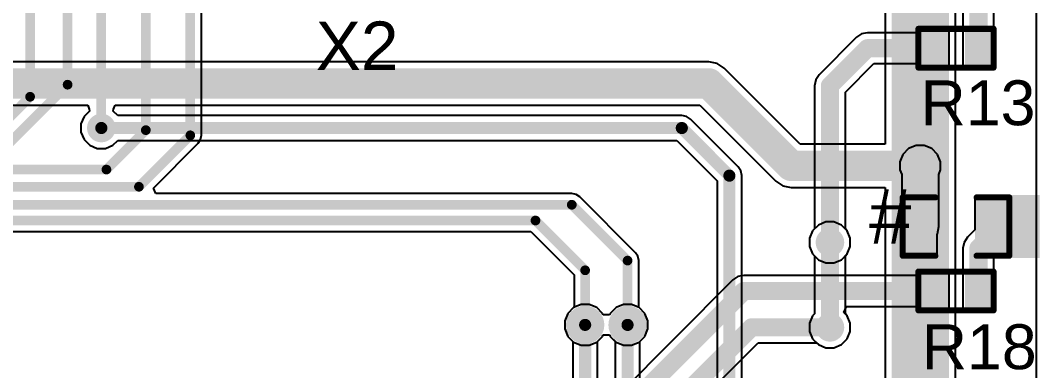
# Model space of a CAD drawing. Header units: millimetres. Extents: x -4.8 to 36.7, y -5.2 to 57.6.
# Drawn here: x 14.68 to 36.04, y 30.74 to 38.07 of the extents above; entities that cross this region are included whole.
import ezdxf

# ---------------------------------------------------------------- set-up
doc = ezdxf.new("R2010")
doc.units = ezdxf.units.MM
for name, color, linetype in [('BottomLayer', 5, 'Continuous'), ('BottomSolder', 6, 'Continuous'), ('TopLayer', 1, 'Continuous'), ('TopOverlay', 2, 'Continuous'), ('TopPaste', 8, 'Continuous'), ('TopSolder', 216, 'Continuous'), ('ViaHoleLayer', 16, 'Continuous')]:
    doc.layers.add(name, color=color, linetype=linetype)
doc.styles.add('Arial', font='', dxfattribs={"height": 0.2})
doc.styles.get('Arial').set_extended_font_data('Arial')

# ---------------------------------------------------------------- blocks, each defined once
blk = doc.blocks.new('R___0402_18')
at = {"layer": 'TopLayer'}
for points in [[(-0.699, -0.318), (-0.699, 0.318), (-0.241, 0.318), (-0.241, -0.318)], [(0.241, -0.318), (0.241, 0.318), (0.699, 0.318), (0.699, -0.318)]]:
    blk.add_hatch(color=1, dxfattribs=at).paths.add_polyline_path(points)
at = {"layer": 'TopPaste'}
for points in [[(-0.699, -0.318), (-0.699, 0.318), (-0.241, 0.318), (-0.241, -0.318)], [(0.241, -0.318), (0.241, 0.318), (0.699, 0.318), (0.699, -0.318)]]:
    blk.add_hatch(color=8, dxfattribs=at).paths.add_polyline_path(points)
at = {"layer": 'TopSolder'}
for points in [[(-0.754, -0.373), (-0.754, 0.373), (-0.186, 0.373), (-0.186, -0.373)], [(0.186, -0.373), (0.186, 0.373), (0.754, 0.373), (0.754, -0.373)]]:
    blk.add_hatch(color=216, dxfattribs=at).paths.add_polyline_path(points)
at = {"layer": 'TopOverlay'}
for points, const_width in [([(-0.787, -0.406), (-0.787, 0.406)], 0.127), ([(-0.787, 0.406), (0.787, 0.406)], 0.127), ([(0.787, -0.406), (0.787, 0.406)], 0.127), ([(-0.787, -0.406), (0.787, -0.406)], 0.127), ([(-0.813, -0.432), (0.813, -0.432)], 0.00323)]:
    blk.add_lwpolyline(points, dxfattribs=dict(at, const_width=const_width))
for points, const_width in [([(-0.819, 0.406, 1), (-0.756, 0.406, 1)], 0.0635), ([(-0.819, 0.406, 1), (-0.756, 0.406, 1)], 0.0635), ([(0.756, 0.406, 1), (0.819, 0.406, 1)], 0.0635), ([(0.756, 0.406, 1), (0.819, 0.406, 1)], 0.0635), ([(-0.819, -0.406, 1), (-0.756, -0.406, 1)], 0.0635), ([(-0.819, -0.406, 1), (-0.756, -0.406, 1)], 0.0635), ([(0.756, -0.406, 1), (0.819, -0.406, 1)], 0.0635), ([(0.756, -0.406, 1), (0.819, -0.406, 1)], 0.0635), ([(-0.814, -0.432, 1), (-0.812, -0.432, 1)], 0.00161), ([(0.812, -0.432, 1), (0.814, -0.432, 1)], 0.00161)]:
    blk.add_lwpolyline(points, format="xyb", close=True, dxfattribs=dict(at, const_width=const_width))
blk = doc.blocks.new('LED_0603_23')
at = {"layer": 'TopLayer'}
for points in [[(-1, 0.5), (-0.5, 0.5), (-0.5, -0.5), (-1, -0.5)], [(0.5, 0.5), (1, 0.5), (1, -0.5), (0.5, -0.5)]]:
    blk.add_hatch(color=1, dxfattribs=at).paths.add_polyline_path(points)
at = {"layer": 'TopOverlay'}
blk.add_hatch(color=2, dxfattribs=at).paths.add_polyline_path([(1.118, -0.66), (1.753, -0.66), (1.753, 0.66), (1.118, 0.66)])
at = {"layer": 'TopPaste'}
for points in [[(-1, 0.5), (-0.5, 0.5), (-0.5, -0.5), (-1, -0.5)], [(0.5, 0.5), (1, 0.5), (1, -0.5), (0.5, -0.5)]]:
    blk.add_hatch(color=8, dxfattribs=at).paths.add_polyline_path(points)
at = {"layer": 'TopSolder'}
for points in [[(-1.102, 0.602), (-0.398, 0.602), (-0.398, -0.602), (-1.102, -0.602)], [(0.398, 0.602), (1.102, 0.602), (1.102, -0.602), (0.398, -0.602)]]:
    blk.add_hatch(color=216, dxfattribs=at).paths.add_polyline_path(points)
at = {"layer": 'TopOverlay', "const_width": 0.127}
for points in [[(-1.118, 0.61), (-0.432, 0.61)], [(-1.118, -0.61), (-1.118, 0.61)], [(0.432, 0.61), (1.118, 0.61)], [(1.118, -0.61), (1.118, 0.61)], [(-1.118, -0.61), (-0.432, -0.61)], [(0.432, -0.61), (1.118, -0.61)]]:
    blk.add_lwpolyline(points, dxfattribs=at)
at = {"layer": 'TopOverlay', "const_width": 0.0635}
for points in [[(-1.149, 0.61, 1), (-1.086, 0.61, 1)], [(-1.149, 0.61, 1), (-1.086, 0.61, 1)], [(-0.464, 0.61, 1), (-0.4, 0.61, 1)], [(0.4, 0.61, 1), (0.464, 0.61, 1)], [(1.086, 0.61, 1), (1.149, 0.61, 1)], [(1.086, 0.61, 1), (1.149, 0.61, 1)], [(-1.149, -0.61, 1), (-1.086, -0.61, 1)], [(-1.149, -0.61, 1), (-1.086, -0.61, 1)], [(-0.464, -0.61, 1), (-0.4, -0.61, 1)], [(0.4, -0.61, 1), (0.464, -0.61, 1)], [(1.086, -0.61, 1), (1.149, -0.61, 1)], [(1.086, -0.61, 1), (1.149, -0.61, 1)]]:
    blk.add_lwpolyline(points, format="xyb", close=True, dxfattribs=at)
blk = doc.blocks.new('R___0402_59')
at = {"layer": 'TopLayer'}
for points in [[(-0.699, -0.318), (-0.699, 0.318), (-0.241, 0.318), (-0.241, -0.318)], [(0.241, -0.318), (0.241, 0.318), (0.699, 0.318), (0.699, -0.318)]]:
    blk.add_hatch(color=1, dxfattribs=at).paths.add_polyline_path(points)
at = {"layer": 'TopPaste'}
for points in [[(-0.699, -0.318), (-0.699, 0.318), (-0.241, 0.318), (-0.241, -0.318)], [(0.241, -0.318), (0.241, 0.318), (0.699, 0.318), (0.699, -0.318)]]:
    blk.add_hatch(color=8, dxfattribs=at).paths.add_polyline_path(points)
at = {"layer": 'TopSolder'}
for points in [[(-0.754, -0.373), (-0.754, 0.373), (-0.186, 0.373), (-0.186, -0.373)], [(0.186, -0.373), (0.186, 0.373), (0.754, 0.373), (0.754, -0.373)]]:
    blk.add_hatch(color=216, dxfattribs=at).paths.add_polyline_path(points)
at = {"layer": 'TopOverlay'}
for points, const_width in [([(-0.787, -0.406), (-0.787, 0.406)], 0.127), ([(-0.787, 0.406), (0.787, 0.406)], 0.127), ([(0.787, -0.406), (0.787, 0.406)], 0.127), ([(-0.787, -0.406), (0.787, -0.406)], 0.127), ([(-0.813, -0.432), (0.813, -0.432)], 0.00323)]:
    blk.add_lwpolyline(points, dxfattribs=dict(at, const_width=const_width))
for points, const_width in [([(-0.819, 0.406, 1), (-0.756, 0.406, 1)], 0.0635), ([(-0.819, 0.406, 1), (-0.756, 0.406, 1)], 0.0635), ([(0.756, 0.406, 1), (0.819, 0.406, 1)], 0.0635), ([(0.756, 0.406, 1), (0.819, 0.406, 1)], 0.0635), ([(-0.819, -0.406, 1), (-0.756, -0.406, 1)], 0.0635), ([(-0.819, -0.406, 1), (-0.756, -0.406, 1)], 0.0635), ([(0.756, -0.406, 1), (0.819, -0.406, 1)], 0.0635), ([(0.756, -0.406, 1), (0.819, -0.406, 1)], 0.0635), ([(-0.814, -0.432, 1), (-0.812, -0.432, 1)], 0.00161), ([(0.812, -0.432, 1), (0.814, -0.432, 1)], 0.00161)]:
    blk.add_lwpolyline(points, format="xyb", close=True, dxfattribs=dict(at, const_width=const_width))

msp = doc.modelspace()

# ---------------------------------------------------------------- hatches: boundary and pattern name
at = {"layer": 'BottomLayer'}
msp.add_hatch(color=5, dxfattribs=at).paths.add_polyline_path([(34.14, 7.925), (34.14, 40.644), (32.944, 40.644), (32.944, 7.925)])
h = msp.add_hatch(color=5, dxfattribs=at)
edge = h.paths.add_edge_path()
edge.add_arc((16.377, 35.82), 0.3, 0, 360)
h = msp.add_hatch(color=5, dxfattribs=at)
edge = h.paths.add_edge_path()
edge.add_arc((33.54, 35.027), 0.3, 0, 360)
h = msp.add_hatch(color=5, dxfattribs=at)
edge = h.paths.add_edge_path()
edge.add_arc((31.648, 33.426), 0.3, 0, 360)
h = msp.add_hatch(color=5, dxfattribs=at)
edge = h.paths.add_edge_path()
edge.add_arc((26.518, 31.699), 0.3, 0, 360)
h = msp.add_hatch(color=5, dxfattribs=at)
edge = h.paths.add_edge_path()
edge.add_arc((27.407, 31.699), 0.3, 0, 360)
h = msp.add_hatch(color=5, dxfattribs=at)
edge = h.paths.add_edge_path()
edge.add_arc((31.648, 31.648), 0.3, 0, 360)
at = {"layer": 'BottomSolder'}
h = msp.add_hatch(color=6, dxfattribs=at)
edge = h.paths.add_edge_path()
edge.add_arc((26.518, 31.699), 0.402, 0, 360)
h = msp.add_hatch(color=6, dxfattribs=at)
edge = h.paths.add_edge_path()
edge.add_arc((27.407, 31.699), 0.402, 0, 360)
at = {"layer": 'TopLayer'}
h = msp.add_hatch(color=1, dxfattribs=at)
edge = h.paths.add_edge_path()
edge.add_arc((16.377, 35.82), 0.3, 0, 360)
h = msp.add_hatch(color=1, dxfattribs=at)
edge = h.paths.add_edge_path()
edge.add_arc((33.54, 35.027), 0.3, 0, 360)
h = msp.add_hatch(color=1, dxfattribs=at)
edge = h.paths.add_edge_path()
edge.add_arc((31.648, 33.426), 0.3, 0, 360)
h = msp.add_hatch(color=1, dxfattribs=at)
edge = h.paths.add_edge_path()
edge.add_arc((26.518, 31.699), 0.3, 0, 360)
h = msp.add_hatch(color=1, dxfattribs=at)
edge = h.paths.add_edge_path()
edge.add_arc((27.407, 31.699), 0.3, 0, 360)
h = msp.add_hatch(color=1, dxfattribs=at)
edge = h.paths.add_edge_path()
edge.add_arc((31.648, 31.648), 0.3, 0, 360)
at = {"layer": 'TopSolder'}
h = msp.add_hatch(color=216, dxfattribs=at)
edge = h.paths.add_edge_path()
edge.add_arc((26.518, 31.699), 0.402, 0, 360)
h = msp.add_hatch(color=216, dxfattribs=at)
edge = h.paths.add_edge_path()
edge.add_arc((27.407, 31.699), 0.402, 0, 360)
at = {"layer": 'ViaHoleLayer'}
h = msp.add_hatch(color=16, dxfattribs=at)
edge = h.paths.add_edge_path()
edge.add_arc((16.377, 35.82), 0.15, 0, 360)
h = msp.add_hatch(color=16, dxfattribs=at)
edge = h.paths.add_edge_path()
edge.add_arc((33.54, 35.027), 0.15, 0, 360)
h = msp.add_hatch(color=16, dxfattribs=at)
edge = h.paths.add_edge_path()
edge.add_arc((31.648, 33.426), 0.15, 0, 360)
h = msp.add_hatch(color=16, dxfattribs=at)
edge = h.paths.add_edge_path()
edge.add_arc((26.518, 31.699), 0.15, 0, 360)
h = msp.add_hatch(color=16, dxfattribs=at)
edge = h.paths.add_edge_path()
edge.add_arc((27.407, 31.699), 0.15, 0, 360)
h = msp.add_hatch(color=16, dxfattribs=at)
edge = h.paths.add_edge_path()
edge.add_arc((31.648, 31.648), 0.15, 0, 360)

# ---------------------------------------------------------------- linework, layer by layer
at = {"layer": 'BottomLayer'}
for p, q in [((35.97, 43.053), (35.97, 9.18)), ((34.278, 7.925), (34.278, 40.644)), ((32.806, 39.843), (32.806, 35.48)), ((29.108, 37.207), (12.387, 37.207)), ((29.282, 37.173), (29.108, 37.207)), ((29.429, 37.074), (29.282, 37.173)), ((31.023, 35.48), (29.429, 37.074)), ((11.934, 36.301), (16.091, 36.301)), ((16.127, 36.174), (16.015, 36.062)), ((16.091, 36.301), (16.124, 36.213)), ((16.124, 36.213), (16.127, 36.174)), ((16.627, 36.174), (16.631, 36.213)), ((16.722, 36.079), (16.627, 36.174)), ((16.631, 36.213), (16.664, 36.301)), ((16.664, 36.301), (28.921, 36.301)), ((28.921, 36.301), (30.515, 34.706)), ((16.015, 36.062), (15.95, 35.905)), ((15.95, 35.905), (15.95, 35.735)), ((28.544, 36.079), (16.722, 36.079)), ((28.643, 36.059), (28.544, 36.079)), ((28.727, 36.003), (28.643, 36.059)), ((29.723, 35.007), (28.727, 36.003)), ((15.95, 35.735), (16.015, 35.578)), ((16.015, 35.578), (16.135, 35.458)), ((16.619, 35.458), (16.722, 35.561)), ((16.722, 35.561), (28.437, 35.561)), ((28.437, 35.561), (29.281, 34.716)), ((32.806, 35.48), (31.023, 35.48)), ((16.135, 35.458), (16.292, 35.393)), ((16.292, 35.393), (16.462, 35.393)), ((16.462, 35.393), (16.619, 35.458)), ((29.779, 34.923), (29.723, 35.007)), ((29.799, 34.823), (29.779, 34.923)), ((29.799, 21.717), (29.799, 34.823)), ((29.281, 34.716), (29.281, 21.824)), ((30.515, 34.706), (30.662, 34.608)), ((30.662, 34.608), (30.836, 34.573)), ((30.836, 34.573), (30.836, 34.573)), ((30.836, 34.573), (32.806, 34.573)), ((32.806, 34.573), (32.806, 20.316)), ((31.407, 33.788), (31.286, 33.668)), ((31.563, 33.853), (31.407, 33.788)), ((31.733, 33.853), (31.563, 33.853)), ((31.89, 33.788), (31.733, 33.853)), ((32.01, 33.668), (31.89, 33.788)), ((31.286, 33.668), (31.221, 33.511)), ((32.075, 33.511), (32.01, 33.668)), ((31.221, 33.511), (31.221, 33.341)), ((31.221, 33.341), (31.286, 33.185)), ((32.01, 33.185), (32.075, 33.341)), ((32.075, 33.341), (32.075, 33.511)), ((31.286, 33.185), (31.325, 33.146)), ((31.325, 33.146), (31.325, 31.929)), ((31.972, 33.146), (32.01, 33.185)), ((31.972, 31.929), (31.972, 33.146)), ((26.276, 32.061), (26.156, 31.941)), ((26.433, 32.126), (26.276, 32.061)), ((26.603, 32.126), (26.433, 32.126)), ((26.759, 32.061), (26.603, 32.126)), ((26.88, 31.941), (26.759, 32.061)), ((27.165, 32.061), (27.045, 31.941)), ((27.322, 32.126), (27.165, 32.061)), ((27.492, 32.126), (27.322, 32.126)), ((27.648, 32.061), (27.492, 32.126)), ((27.769, 31.941), (27.648, 32.061)), ((26.156, 31.941), (26.091, 31.784)), ((26.893, 31.908), (26.88, 31.941)), ((27.031, 31.908), (26.893, 31.908)), ((27.045, 31.941), (27.031, 31.908)), ((27.834, 31.784), (27.769, 31.941)), ((31.286, 31.89), (31.221, 31.733)), ((31.325, 31.929), (31.286, 31.89)), ((32.01, 31.89), (31.972, 31.929)), ((32.075, 31.733), (32.01, 31.89)), ((26.091, 31.784), (26.091, 31.614)), ((27.834, 31.614), (27.834, 31.784)), ((31.221, 31.733), (31.221, 31.563)), ((32.075, 31.563), (32.075, 31.733)), ((26.091, 31.614), (26.156, 31.457)), ((26.156, 31.457), (26.259, 31.354)), ((26.777, 31.354), (26.88, 31.457)), ((26.88, 31.457), (26.893, 31.491)), ((26.893, 31.491), (27.031, 31.491)), ((27.031, 31.491), (27.045, 31.457)), ((27.045, 31.457), (27.148, 31.354)), ((27.666, 31.354), (27.769, 31.457)), ((27.769, 31.457), (27.834, 31.614)), ((31.221, 31.563), (31.286, 31.407)), ((31.286, 31.407), (31.407, 31.286)), ((31.89, 31.286), (32.01, 31.407)), ((32.01, 31.407), (32.075, 31.563)), ((26.259, 31.354), (26.259, 25.155)), ((26.777, 25.155), (26.777, 31.354)), ((27.148, 31.354), (27.148, 24.427)), ((27.666, 24.32), (27.666, 31.354)), ((31.407, 31.286), (31.563, 31.221)), ((31.563, 31.221), (31.733, 31.221)), ((31.733, 31.221), (31.89, 31.286))]:
    msp.add_line(p, q, dxfattribs=at)
for points, const_width in [([(11.934, 36.754), (29.108, 36.754)], 0.635), ([(29.108, 36.754), (30.836, 35.027)], 0.635), ([(16.377, 35.82), (28.544, 35.82)], 0.254), ([(28.544, 35.82), (29.54, 34.823)], 0.254), ([(30.836, 35.027), (33.54, 35.027)], 0.635), ([(29.54, 21.717), (29.54, 34.823)], 0.254), ([(31.648, 31.648), (31.648, 33.426)], 0.381), ([(26.518, 24.81), (26.518, 31.699)], 0.254), ([(27.407, 24.32), (27.407, 31.699)], 0.254)]:
    msp.add_lwpolyline(points, dxfattribs=dict(at, const_width=const_width))
for points, const_width in [([(28.95, 36.754, 1), (29.267, 36.754, 1)], 0.318), ([(28.95, 36.754, 1), (29.267, 36.754, 1)], 0.318), ([(16.314, 35.82, 1), (16.441, 35.82, 1)], 0.127), ([(28.48, 35.82, 1), (28.607, 35.82, 1)], 0.127), ([(28.48, 35.82, 1), (28.607, 35.82, 1)], 0.127), ([(30.677, 35.027, 1), (30.994, 35.027, 1)], 0.318), ([(30.677, 35.027, 1), (30.994, 35.027, 1)], 0.318), ([(33.381, 35.027, 1), (33.699, 35.027, 1)], 0.318), ([(29.477, 34.823, 1), (29.604, 34.823, 1)], 0.127), ([(29.477, 34.823, 1), (29.604, 34.823, 1)], 0.127), ([(31.553, 33.426, 1), (31.744, 33.426, 1)], 0.191), ([(31.553, 31.648, 1), (31.744, 31.648, 1)], 0.191), ([(26.454, 31.699, 1), (26.581, 31.699, 1)], 0.127), ([(27.343, 31.699, 1), (27.47, 31.699, 1)], 0.127)]:
    msp.add_lwpolyline(points, format="xyb", close=True, dxfattribs=dict(at, const_width=const_width))
at = {"layer": 'TopLayer'}
for p, q in [((35.97, 43.053), (35.97, 9.18)), ((18.475, 35.667), (18.475, 42.205)), ((34.436, 38.459), (34.436, 37.909)), ((35.084, 37.909), (35.084, 38.235)), ((32.436, 37.814), (32.312, 37.789)), ((33.49, 37.814), (32.436, 37.814)), ((34.15, 37.909), (33.49, 37.909)), ((33.49, 37.909), (33.49, 37.814)), ((34.15, 37.071), (34.15, 37.909)), ((34.436, 37.909), (34.43, 37.909)), ((34.43, 37.909), (34.43, 37.071)), ((35.09, 37.909), (35.084, 37.909)), ((35.09, 37.071), (35.09, 37.909)), ((32.207, 37.719), (31.419, 36.932)), ((32.312, 37.789), (32.207, 37.719)), ((31.972, 36.569), (32.57, 37.167)), ((32.57, 37.167), (33.49, 37.167)), ((33.49, 37.167), (33.49, 37.071)), ((33.49, 37.071), (34.15, 37.071)), ((34.43, 37.071), (35.09, 37.071)), ((31.349, 36.827), (31.325, 36.703)), ((31.419, 36.932), (31.349, 36.827)), ((31.325, 36.703), (31.325, 33.707)), ((31.972, 33.707), (31.972, 36.569)), ((17.469, 34.564), (18.407, 35.502)), ((18.407, 35.502), (18.458, 35.578)), ((18.458, 35.578), (18.475, 35.667)), ((33.178, 35.268), (33.113, 35.112)), ((33.298, 35.389), (33.178, 35.268)), ((33.455, 35.454), (33.298, 35.389)), ((33.625, 35.454), (33.455, 35.454)), ((33.782, 35.389), (33.625, 35.454)), ((33.902, 35.268), (33.782, 35.389)), ((33.967, 35.112), (33.902, 35.268)), ((33.113, 35.112), (33.113, 34.942)), ((33.967, 34.942), (33.967, 35.112)), ((33.113, 34.942), (33.152, 34.849)), ((33.152, 34.849), (33.152, 33.757)), ((33.928, 34.849), (33.967, 34.942)), ((33.928, 33.757), (33.928, 34.849)), ((17.518, 34.447), (17.469, 34.564)), ((26.238, 34.447), (17.518, 34.447)), ((26.327, 34.429), (26.238, 34.447)), ((26.403, 34.379), (26.327, 34.429)), ((27.571, 33.21), (26.403, 34.379)), ((35.392, 34.358), (34.688, 34.358)), ((34.688, 34.358), (34.688, 33.689)), ((35.392, 33.155), (35.392, 34.358)), ((33.152, 33.757), (33.181, 33.608)), ((33.899, 33.608), (33.928, 33.757)), ((5.131, 33.651), (25.38, 33.651)), ((25.38, 33.651), (26.285, 32.746)), ((31.286, 33.668), (31.221, 33.511)), ((31.325, 33.707), (31.286, 33.668)), ((32.01, 33.668), (31.972, 33.707)), ((32.075, 33.511), (32.01, 33.668)), ((33.181, 33.608), (33.188, 33.597)), ((33.188, 33.597), (33.188, 33.155)), ((33.892, 33.597), (33.899, 33.608)), ((33.892, 33.155), (33.892, 33.597)), ((34.688, 33.689), (34.531, 33.532)), ((31.221, 33.511), (31.221, 33.341)), ((31.221, 33.341), (31.286, 33.185)), ((32.01, 33.185), (32.075, 33.341)), ((32.075, 33.341), (32.075, 33.511)), ((34.461, 33.427), (34.436, 33.303)), ((34.531, 33.532), (34.461, 33.427)), ((27.622, 33.135), (27.571, 33.21)), ((27.64, 33.045), (27.622, 33.135)), ((31.286, 33.185), (31.407, 33.064)), ((31.89, 33.064), (32.01, 33.185)), ((33.188, 33.155), (33.892, 33.155)), ((34.436, 33.303), (34.436, 32.83)), ((35.084, 32.83), (35.084, 33.155)), ((35.084, 33.155), (35.392, 33.155)), ((27.64, 32.065), (27.64, 33.045)), ((31.407, 33.064), (31.563, 32.999)), ((31.563, 32.999), (31.733, 32.999)), ((31.733, 32.999), (31.89, 33.064)), ((26.285, 32.746), (26.285, 32.065)), ((29.721, 32.709), (29.616, 32.639)), ((29.845, 32.734), (29.721, 32.709)), ((33.49, 32.734), (29.845, 32.734)), ((34.15, 32.83), (33.49, 32.83)), ((33.49, 32.83), (33.49, 32.734)), ((34.15, 31.991), (34.15, 32.83)), ((34.436, 32.83), (34.43, 32.83)), ((34.43, 32.83), (34.43, 31.991)), ((35.09, 32.83), (35.084, 32.83)), ((35.09, 31.991), (35.09, 32.83)), ((29.616, 32.639), (26.296, 29.319)), ((26.276, 32.061), (26.156, 31.941)), ((26.285, 32.065), (26.276, 32.061)), ((27.648, 32.061), (27.64, 32.065)), ((27.769, 31.941), (27.648, 32.061)), ((31.941, 31.96), (31.994, 32.087)), ((31.994, 32.087), (33.49, 32.087)), ((33.49, 32.087), (33.49, 31.991)), ((26.156, 31.941), (26.091, 31.784)), ((27.834, 31.784), (27.769, 31.941)), ((32.01, 31.89), (31.941, 31.96)), ((32.075, 31.733), (32.01, 31.89)), ((33.49, 31.991), (34.15, 31.991)), ((34.43, 31.991), (35.09, 31.991)), ((26.091, 31.784), (26.091, 31.614)), ((27.834, 31.614), (27.834, 31.784)), ((32.075, 31.563), (32.075, 31.733)), ((26.091, 31.614), (26.156, 31.457)), ((26.156, 31.457), (26.276, 31.337)), ((26.759, 31.337), (26.88, 31.457)), ((26.88, 31.457), (26.893, 31.491)), ((26.893, 31.491), (27.031, 31.491)), ((27.031, 31.491), (27.045, 31.457)), ((27.045, 31.457), (27.165, 31.337)), ((27.648, 31.337), (27.769, 31.457)), ((27.769, 31.457), (27.834, 31.614)), ((31.89, 31.286), (32.01, 31.407)), ((32.01, 31.407), (32.075, 31.563)), ((26.276, 31.337), (26.433, 31.272)), ((26.433, 31.272), (26.603, 31.272)), ((26.603, 31.272), (26.759, 31.337)), ((26.934, 28.116), (30.143, 31.325)), ((27.165, 31.337), (27.322, 31.272)), ((27.322, 31.272), (27.492, 31.272)), ((27.492, 31.272), (27.648, 31.337)), ((30.143, 31.325), (31.368, 31.325)), ((31.368, 31.325), (31.407, 31.286)), ((31.407, 31.286), (31.563, 31.221)), ((31.563, 31.221), (31.733, 31.221)), ((31.733, 31.221), (31.89, 31.286))]:
    msp.add_line(p, q, dxfattribs=at)
for points, const_width in [([(14.884, 36.474), (14.884, 43.51)], 0.203), ([(15.67, 36.727), (15.67, 43.29)], 0.203), ([(16.377, 35.82), (16.377, 42.57)], 0.203), ([(17.31, 35.776), (17.31, 42.57)], 0.203), ([(18.242, 35.667), (18.242, 42.57)], 0.203), ([(34.76, 37.49), (34.76, 38.459)], 0.381), ([(31.648, 36.703), (32.436, 37.49)], 0.381), ([(32.436, 37.49), (33.82, 37.49)], 0.381), ([(14.275, 35.331), (15.67, 36.727)], 0.203), ([(31.648, 33.426), (31.648, 36.703)], 0.381), ([(14.122, 35.712), (14.884, 36.474)], 0.203), ([(16.485, 34.95), (17.31, 35.776)], 0.203), ([(17.166, 34.59), (18.242, 35.667)], 0.203), ([(33.54, 33.757), (33.54, 35.027)], 0.508), ([(7.442, 34.95), (16.485, 34.95)], 0.203), ([(6.812, 34.59), (17.166, 34.59)], 0.203), ([(5.37, 34.214), (26.238, 34.214)], 0.203), ([(26.238, 34.214), (27.407, 33.045)], 0.203), ([(5.131, 33.884), (25.476, 33.884)], 0.203), ([(25.476, 33.884), (26.518, 32.842)], 0.203), ([(34.76, 33.303), (35.04, 33.583)], 0.381), ([(34.76, 32.334), (34.76, 33.303)], 0.381), ([(27.407, 31.699), (27.407, 33.045)], 0.203), ([(26.518, 31.699), (26.518, 32.842)], 0.203), ([(26.43, 28.995), (29.845, 32.41)], 0.381), ([(29.845, 32.41), (33.82, 32.41)], 0.381), ([(26.705, 28.345), (30.009, 31.648)], 0.381), ([(30.009, 31.648), (31.648, 31.648)], 0.381)]:
    msp.add_lwpolyline(points, dxfattribs=dict(at, const_width=const_width))
for points, const_width in [([(32.341, 37.49, 1), (32.531, 37.49, 1)], 0.191), ([(32.341, 37.49, 1), (32.531, 37.49, 1)], 0.191), ([(33.725, 37.49, 1), (33.915, 37.49, 1)], 0.191), ([(34.665, 37.49, 1), (34.855, 37.49, 1)], 0.191), ([(15.62, 36.727, 1), (15.721, 36.727, 1)], 0.102), ([(15.62, 36.727, 1), (15.721, 36.727, 1)], 0.102), ([(31.553, 36.703, 1), (31.744, 36.703, 1)], 0.191), ([(31.553, 36.703, 1), (31.744, 36.703, 1)], 0.191), ([(14.834, 36.474, 1), (14.935, 36.474, 1)], 0.102), ([(14.834, 36.474, 1), (14.935, 36.474, 1)], 0.102), ([(16.326, 35.82, 1), (16.428, 35.82, 1)], 0.102), ([(17.259, 35.776, 1), (17.361, 35.776, 1)], 0.102), ([(17.259, 35.776, 1), (17.361, 35.776, 1)], 0.102), ([(18.192, 35.667, 1), (18.293, 35.667, 1)], 0.102), ([(18.192, 35.667, 1), (18.293, 35.667, 1)], 0.102), ([(33.413, 35.027, 1), (33.667, 35.027, 1)], 0.254), ([(16.434, 34.95, 1), (16.535, 34.95, 1)], 0.102), ([(16.434, 34.95, 1), (16.535, 34.95, 1)], 0.102), ([(17.115, 34.59, 1), (17.216, 34.59, 1)], 0.102), ([(17.115, 34.59, 1), (17.216, 34.59, 1)], 0.102), ([(26.187, 34.214, 1), (26.289, 34.214, 1)], 0.102), ([(26.187, 34.214, 1), (26.289, 34.214, 1)], 0.102), ([(25.425, 33.884, 1), (25.527, 33.884, 1)], 0.102), ([(25.425, 33.884, 1), (25.527, 33.884, 1)], 0.102), ([(33.413, 33.757, 1), (33.667, 33.757, 1)], 0.254), ([(34.945, 33.583, 1), (35.135, 33.583, 1)], 0.191), ([(31.553, 33.426, 1), (31.744, 33.426, 1)], 0.191), ([(34.665, 33.303, 1), (34.855, 33.303, 1)], 0.191), ([(34.665, 33.303, 1), (34.855, 33.303, 1)], 0.191), ([(27.356, 33.045, 1), (27.457, 33.045, 1)], 0.102), ([(27.356, 33.045, 1), (27.457, 33.045, 1)], 0.102), ([(26.467, 32.842, 1), (26.568, 32.842, 1)], 0.102), ([(26.467, 32.842, 1), (26.568, 32.842, 1)], 0.102), ([(29.75, 32.41, 1), (29.94, 32.41, 1)], 0.191), ([(29.75, 32.41, 1), (29.94, 32.41, 1)], 0.191), ([(33.725, 32.41, 1), (33.915, 32.41, 1)], 0.191), ([(34.665, 32.334, 1), (34.855, 32.334, 1)], 0.191), ([(29.913, 31.648, 1), (30.104, 31.648, 1)], 0.191), ([(29.913, 31.648, 1), (30.104, 31.648, 1)], 0.191), ([(31.553, 31.648, 1), (31.744, 31.648, 1)], 0.191), ([(26.467, 31.699, 1), (26.568, 31.699, 1)], 0.102), ([(27.356, 31.699, 1), (27.457, 31.699, 1)], 0.102)]:
    msp.add_lwpolyline(points, format="xyb", close=True, dxfattribs=dict(at, const_width=const_width))

# ---------------------------------------------------------------- block references
for name, p in [('R___0402_18', (34.29, 37.49)), ('LED_0603_23', (34.29, 33.757)), ('R___0402_59', (34.29, 32.41))]:
    msp.add_blockref(name, p)

# ---------------------------------------------------------------- texts
at = {"layer": 'TopOverlay', "style": 'Arial'}
for s, height, p in [('X2', 1.016, (20.871, 37.033)), ('R13', 0.9398, (33.547, 35.878)), ('#', 1.143, (32.467, 33.399)), ('R18', 0.9398, (33.573, 30.772))]:
    msp.add_text(s, height=height, dxfattribs=at).set_placement(p)

doc.saveas('drawing.dxf')
